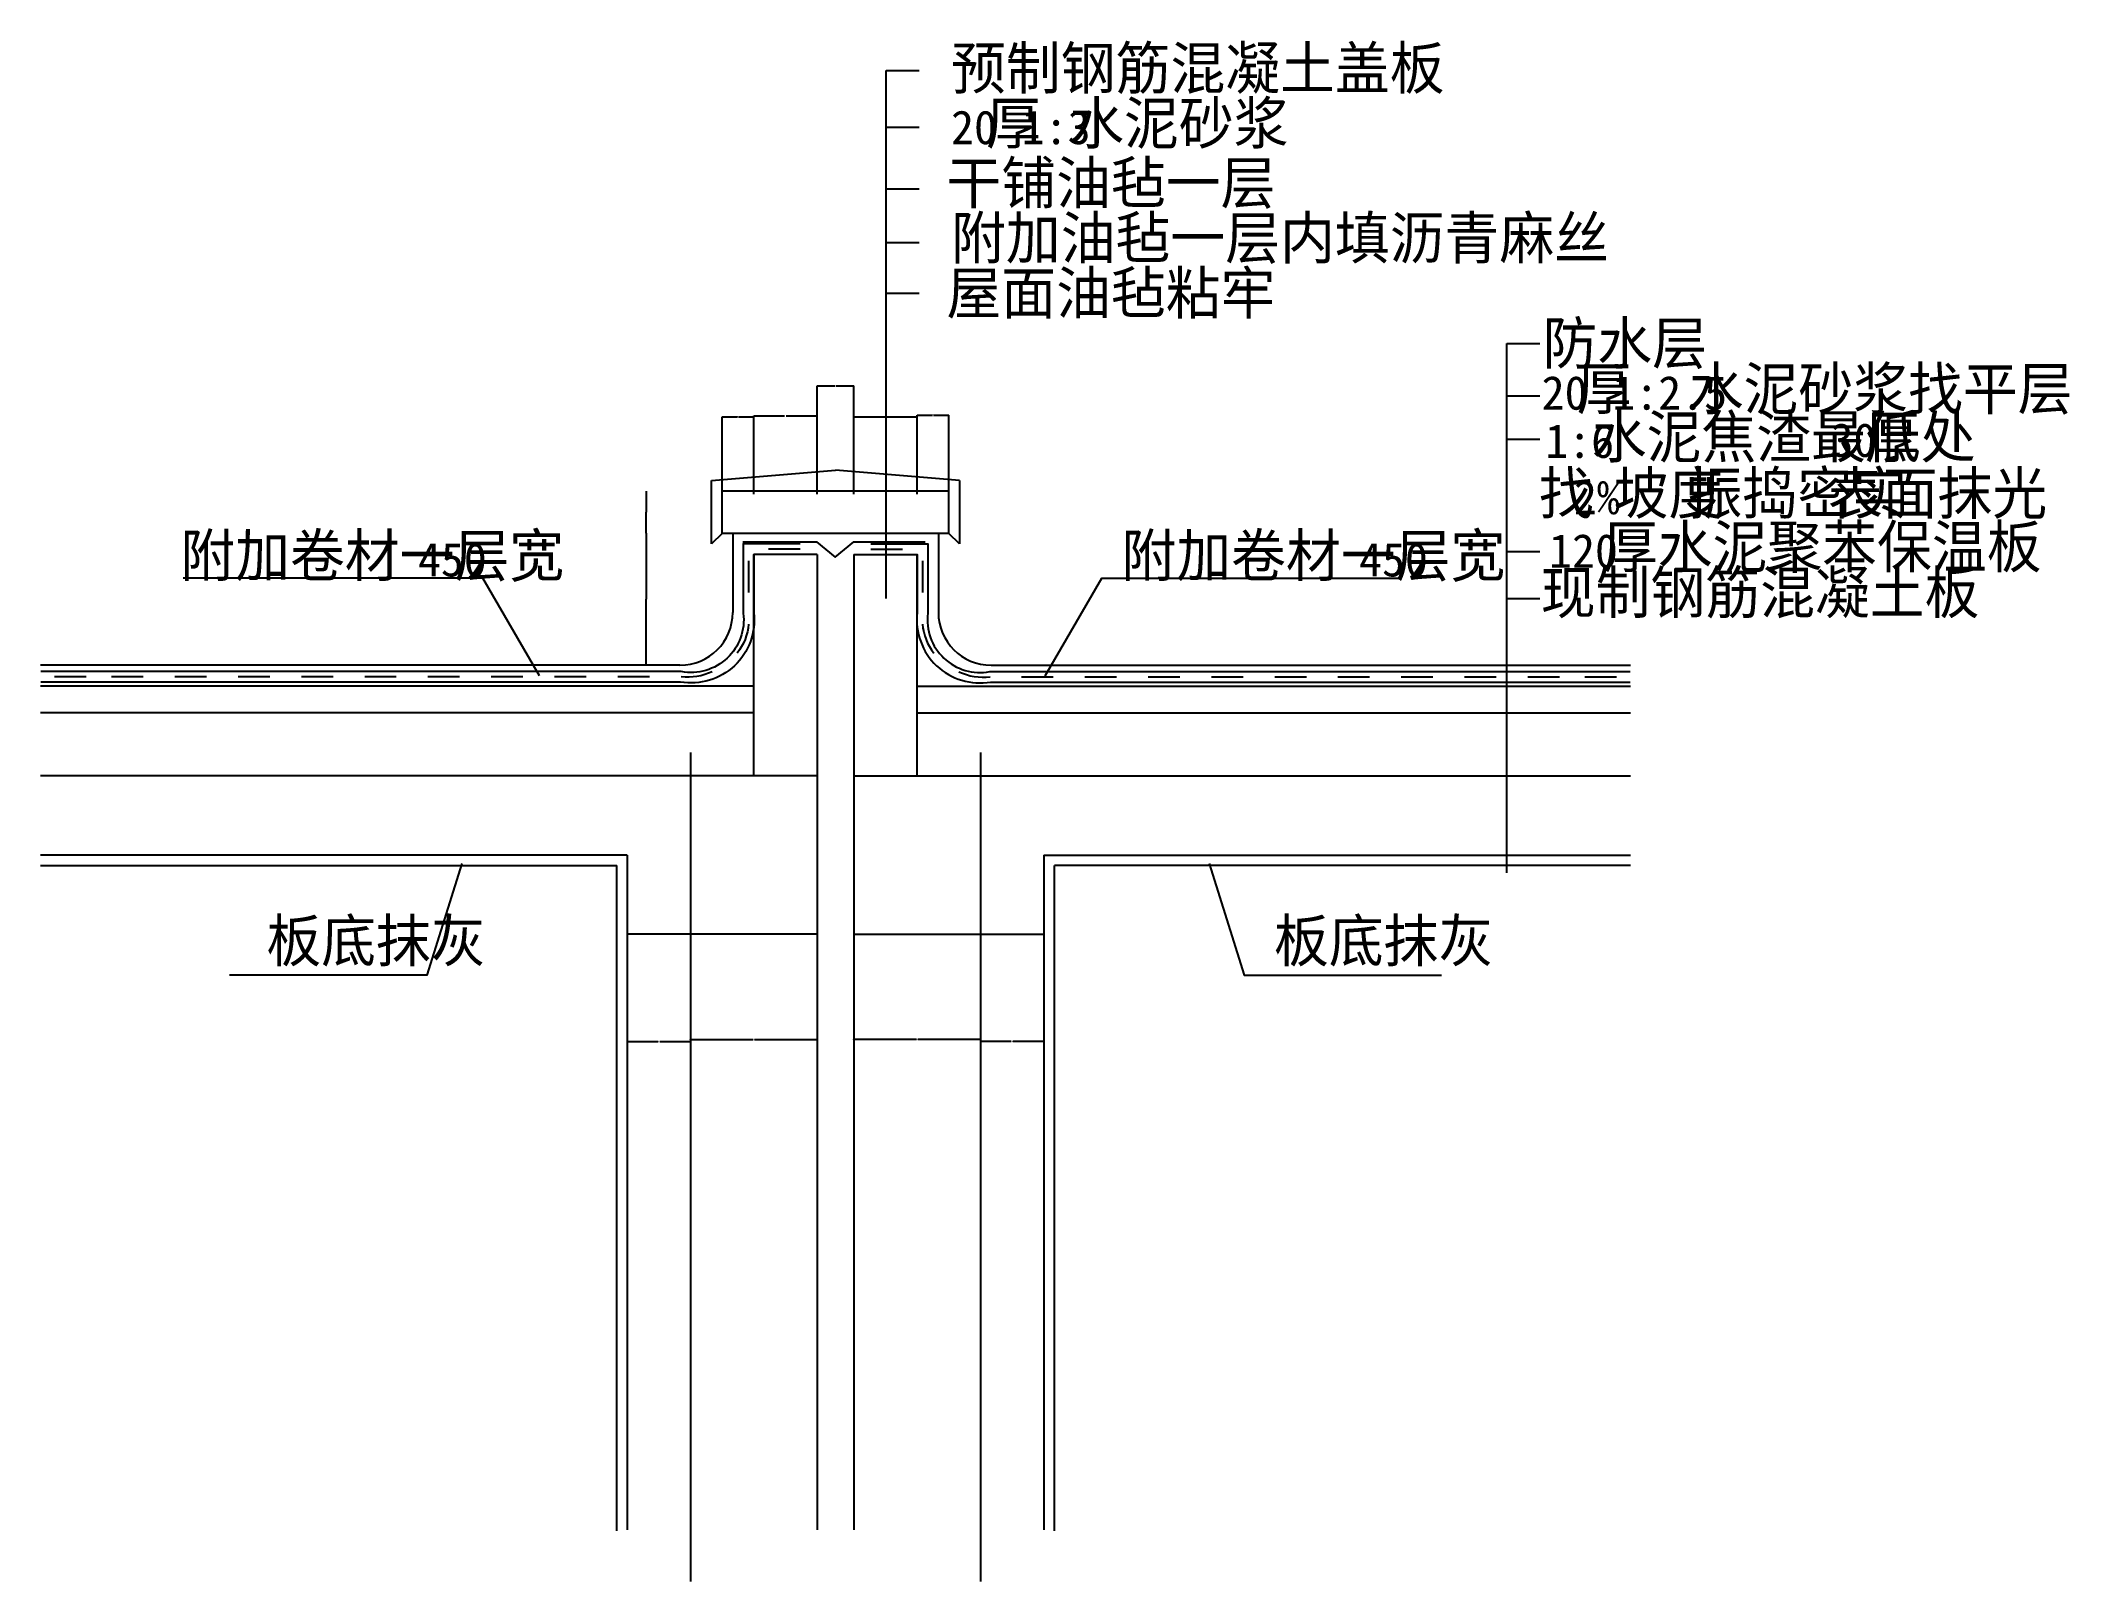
# Model space of a CAD drawing. Header units: metres. Extents: x -2 to 12349, y 0 to 13111.
# Drawn here: x 8501 to 12349, y 10189 to 13111 of the extents above; entities outside this region: 2.
import ezdxf

# ---------------------------------------------------------------- set-up
doc = ezdxf.new("R2010")
doc.units = ezdxf.units.M
for name, color, linetype in [('DOTE', 1, 'Continuous'), ('PUB_DIM', 3, 'Continuous'), ('PUB_HATCH', 7, 'Continuous'), ('PUB_TEXT', 7, 'Continuous'), ('S_SURFACE', 6, 'Continuous'), ('SURFACE', 6, 'Continuous'), ('WALL', 255, 'Continuous')]:
    doc.layers.add(name, color=color, linetype=linetype)
doc.dimstyles.get("Standard").update_dxf_attribs({"dimtxt": 2.5, "dimasz": 2.5, "dimexe": 1.25, "dimexo": 0.625, "dimtad": 1, "dimcen": 2.5, "dimazin": 3, "dimtfac": 1, "dimtmove": 0, "dimatfit": 3})

# ---------------------------------------------------------------- blocks, each defined once
blk = doc.blocks.new('*D1')
for p, q in [((9733.64, 11216.23), (9733.64, 11217.33)), ((9733.89, 11217.33), (9852.14, 11217.33)), ((9855.14, 11217.33), (9973.39, 11217.33)), ((9973.64, 11216.23), (9973.64, 11217.33))]:
    blk.add_line(p, q)
at = {"layer": 'Defpoints'}
for p in [(9733.64, 11217.33), (9733.64, 11216.23), (9973.64, 11216.23)]:
    blk.add_point(p, dxfattribs=at)
at = {"layer": 'PUB_DIM', "insert": (9853.64, 11217.33), "char_height": 1, "attachment_point": 5}
blk.add_mtext('240', dxfattribs=at)
blk = doc.blocks.new('*D2')
for p, q in [((9853.4, 12251.09), (9853.4, 12399.89)), ((9853.65, 12399.89), (9911.9, 12399.89)), ((9914.9, 12399.89), (9973.15, 12399.89)), ((9973.4, 12251.09), (9973.4, 12399.89))]:
    blk.add_line(p, q)
at = {"layer": 'Defpoints'}
for p in [(9853.4, 12399.89), (9853.4, 12251.09), (9973.4, 12251.09)]:
    blk.add_point(p, dxfattribs=at)
at = {"layer": 'PUB_DIM', "insert": (9913.4, 12399.89), "char_height": 1, "attachment_point": 5}
blk.add_mtext('120', dxfattribs=at)
blk = doc.blocks.new('*D3')
for p, q in [((9793.4, 12251.09), (9793.4, 12398.14)), ((9793.65, 12398.14), (9822.4, 12398.14)), ((9824.4, 12398.14), (9853.15, 12398.14)), ((9853.4, 12251.09), (9853.4, 12398.14))]:
    blk.add_line(p, q)
at = {"layer": 'Defpoints'}
for p in [(9793.4, 12398.14), (9793.4, 12251.09), (9853.4, 12251.09)]:
    blk.add_point(p, dxfattribs=at)
at = {"layer": 'PUB_DIM', "insert": (9823.4, 12398.14), "char_height": 1, "attachment_point": 5}
blk.add_mtext('60', dxfattribs=at)
blk = doc.blocks.new('*D4')
for p, q in [((9613.64, 11216.23), (9613.64, 11213.09)), ((9613.89, 11213.09), (9672.14, 11213.09)), ((9675.14, 11213.09), (9733.39, 11213.09)), ((9733.64, 11216.23), (9733.64, 11213.09))]:
    blk.add_line(p, q)
at = {"layer": 'Defpoints'}
for p in [(9613.64, 11216.23), (9613.64, 11213.09), (9733.64, 11216.23)]:
    blk.add_point(p, dxfattribs=at)
at = {"layer": 'PUB_DIM', "insert": (9673.64, 11213.09), "char_height": 1, "attachment_point": 5}
blk.add_mtext('120', dxfattribs=at)
blk = doc.blocks.new('*D6')
for p, q in [((9649.65, 12177.19), (9649.65, 12052.19)), ((9649.4, 12052.19), (9649.15, 12052.19)), ((9649.65, 11927.19), (9649.65, 12052.19)), ((9649.65, 12052.19), (9649.65, 12052.19)), ((9649.9, 12052.19), (9650.15, 12052.19))]:
    blk.add_line(p, q)
at = {"layer": 'Defpoints'}
for p in [(9649.65, 12177.19), (9649.65, 12052.19), (9649.65, 11927.19)]:
    blk.add_point(p, dxfattribs=at)
at = {"layer": 'PUB_DIM', "insert": (9649.65, 12053.315), "char_height": 1, "attachment_point": 5}
blk.add_mtext('0', dxfattribs=at)
blk = doc.blocks.new('*D7')
for p, q in [((9649.65, 12257.19), (9649.65, 12217.19)), ((9649.4, 12217.19), (9649.15, 12217.19)), ((9649.65, 12177.19), (9649.65, 12217.19)), ((9649.65, 12217.19), (9649.65, 12217.19)), ((9649.9, 12217.19), (9650.15, 12217.19))]:
    blk.add_line(p, q)
at = {"layer": 'Defpoints'}
for p in [(9649.65, 12257.19), (9649.65, 12217.19), (9649.65, 12177.19)]:
    blk.add_point(p, dxfattribs=at)
at = {"layer": 'PUB_DIM', "insert": (9649.65, 12218.315), "char_height": 1, "attachment_point": 5}
blk.add_mtext('0', dxfattribs=at)
blk = doc.blocks.new('*D8')
for p, q in [((10043.4, 12251.09), (10043.4, 12398.14)), ((10043.65, 12398.14), (10101.9, 12398.14)), ((10104.9, 12398.14), (10163.15, 12398.14)), ((10163.4, 12251.09), (10163.4, 12398.14))]:
    blk.add_line(p, q)
at = {"layer": 'Defpoints'}
for p in [(10043.4, 12398.14), (10043.4, 12251.09), (10163.4, 12251.09)]:
    blk.add_point(p, dxfattribs=at)
at = {"layer": 'PUB_DIM', "insert": (10103.4, 12398.14), "char_height": 1, "attachment_point": 5}
blk.add_mtext('120', dxfattribs=at)
blk = doc.blocks.new('*D9')
for p, q in [((9973.4, 12251.09), (9973.4, 12456.92)), ((9973.65, 12456.92), (10007.4, 12456.92)), ((10009.4, 12456.92), (10043.15, 12456.92)), ((10043.4, 12251.09), (10043.4, 12456.92))]:
    blk.add_line(p, q)
at = {"layer": 'Defpoints'}
for p in [(9973.4, 12456.92), (9973.4, 12251.09), (10043.4, 12251.09)]:
    blk.add_point(p, dxfattribs=at)
at = {"layer": 'PUB_DIM', "insert": (10008.4, 12456.92), "char_height": 1, "attachment_point": 5}
blk.add_mtext('70', dxfattribs=at)
blk = doc.blocks.new('*D10')
for p, q in [((10163.4, 12251.09), (10163.4, 12401.24)), ((10163.65, 12401.24), (10192.4, 12401.24)), ((10194.4, 12401.24), (10223.15, 12401.24)), ((10223.4, 12251.09), (10223.4, 12401.24))]:
    blk.add_line(p, q)
at = {"layer": 'Defpoints'}
for p in [(10163.4, 12401.24), (10163.4, 12251.09), (10223.4, 12251.09)]:
    blk.add_point(p, dxfattribs=at)
at = {"layer": 'PUB_DIM', "insert": (10193.4, 12401.24), "char_height": 1, "attachment_point": 5}
blk.add_mtext('60', dxfattribs=at)
blk = doc.blocks.new('*D11')
for p, q in [((10341.88, 11213.09), (10283.13, 11213.09)), ((10283.38, 11216.23), (10283.38, 11213.09)), ((10403.63, 11213.09), (10344.88, 11213.09)), ((10403.38, 11216.23), (10403.38, 11213.09))]:
    blk.add_line(p, q)
at = {"layer": 'Defpoints'}
for p in [(10283.38, 11216.23), (10403.38, 11216.23), (10403.38, 11213.09)]:
    blk.add_point(p, dxfattribs=at)
at = {"layer": 'PUB_DIM', "insert": (10343.38, 11213.09), "char_height": 1, "attachment_point": 5}
blk.add_mtext('120', dxfattribs=at)
blk = doc.blocks.new('*D12')
for p, q in [((10161.88, 11217.33), (10043.13, 11217.33)), ((10043.38, 11216.23), (10043.38, 11217.33)), ((10283.63, 11217.33), (10164.88, 11217.33)), ((10283.38, 11216.23), (10283.38, 11217.33))]:
    blk.add_line(p, q)
at = {"layer": 'Defpoints'}
for p in [(10043.38, 11216.23), (10283.38, 11217.33), (10283.38, 11216.23)]:
    blk.add_point(p, dxfattribs=at)
at = {"layer": 'PUB_DIM', "insert": (10163.38, 11217.33), "char_height": 1, "attachment_point": 5}
blk.add_mtext('240', dxfattribs=at)
blk = doc.blocks.new('*D5')
for p, q in [((-0.25, 12108.43), (-0.5, 12108.43)), ((0, 0), (0, 12108.43)), ((0, 0), (0, 12108.43)), ((0, 12108.43), (0, 12108.43)), ((0.25, 12108.43), (0.5, 12108.43))]:
    blk.add_line(p, q)
at = {"layer": 'Defpoints'}
for p in [(0, 12108.43), (0, 0), (0, 0)]:
    blk.add_point(p, dxfattribs=at)
at = {"layer": 'PUB_DIM', "insert": (0, 12109.555), "char_height": 1, "attachment_point": 5}
blk.add_mtext('R=100', dxfattribs=at)
blk = doc.blocks.new('*D13')
for p, q in [((-0.25, 12108.43), (-0.5, 12108.43)), ((0, 0), (0, 12108.43)), ((0, 0), (0, 12108.43)), ((0, 12108.43), (0, 12108.43)), ((0.25, 12108.43), (0.5, 12108.43))]:
    blk.add_line(p, q)
at = {"layer": 'Defpoints'}
for p in [(0, 12108.43), (0, 0), (0, 0)]:
    blk.add_point(p, dxfattribs=at)
at = {"layer": 'PUB_DIM', "insert": (0, 12109.555), "char_height": 1, "attachment_point": 5}
blk.add_mtext('R=100', dxfattribs=at)

msp = doc.modelspace()

# ---------------------------------------------------------------- linework, layer by layer
at = {"layer": 'DOTE'}
for p, q in [((9733.51, 11761.54), (9733.51, 10189.41)), ((10283.51, 11761.54), (10283.51, 10189.41))]:
    msp.add_line(p, q, dxfattribs=at)
at = {"layer": 'PUB_DIM'}
for p, q in [((10104.67, 12053.42), (10104.67, 13054.76)), ((10104.67, 13054.76), (10167.05, 13054.76)), ((10104.67, 12946.98), (10167.05, 12946.98)), ((10104.67, 12830.47), (10167.05, 12830.47)), ((10104.67, 12728.52), (10167.05, 12728.52)), ((10104.67, 12632.39), (10167.05, 12632.39)), ((11281.66, 11533.04), (11281.66, 12536.96)), ((11281.66, 12536.96), (11344.04, 12536.96)), ((11281.66, 12437.99), (11344.04, 12437.99)), ((11281.66, 12355.4), (11344.04, 12355.4)), ((11281.66, 12142.21), (11344.04, 12142.21)), ((11281.66, 12053.27), (11344.04, 12053.27))]:
    msp.add_line(p, q, dxfattribs=at)
for points in [[(9447.11, 11906.85), (9339.49, 12091.62), (8771.54, 12091.62)], [(10406.03, 11906.85), (10513.65, 12091.62), (11081.59, 12091.62)], [(9299.58, 11550.95), (9233.19, 11339.22), (8859.28, 11339.22)], [(10717.44, 11550.95), (10783.83, 11339.22), (11157.74, 11339.22)]]:
    msp.add_lwpolyline(points, dxfattribs=at)
at = {"layer": 'PUB_HATCH'}
for p, q in [((9813.51, 12176.85), (9813.51, 12026.85)), ((10203.51, 12176.85), (10203.51, 12026.85)), ((9973.51, 12136.85), (9853.51, 12136.85)), ((10043.51, 12136.85), (10163.51, 12136.85)), ((9713.51, 11926.85), (8500.79, 11926.85)), ((10303.51, 11926.85), (11516.23, 11926.85)), ((9853.51, 11886.85), (8500.79, 11886.85)), ((10163.51, 11886.85), (11516.23, 11886.85)), ((9853.51, 11836.85), (8500.79, 11836.85)), ((10163.51, 11836.85), (11516.23, 11836.85))]:
    msp.add_line(p, q, dxfattribs=at)
msp.add_lwpolyline([(9832.97, 12160.7), (9972.59, 12160.7), (10008.05, 12132.04), (10043.51, 12160.7), (10178.7, 12160.7)], dxfattribs=at)
for centre, start, end in [((9713.51, 12026.85), 270, 360), ((10303.51, 12026.85), 180, 270)]:
    msp.add_arc(centre, 100, start, end, dxfattribs=at)
at = {"layer": 'S_SURFACE'}
for p, q in [((9773.51, 12276.85), (10008.51, 12296.85)), ((9773.51, 12156.85), (9773.51, 12276.85)), ((10243.51, 12276.85), (10008.51, 12296.85)), ((10243.51, 12276.85), (10243.51, 12156.85)), ((9793.51, 12176.85), (9773.51, 12156.85)), ((10243.51, 12156.85), (10223.51, 12176.85)), ((8500.79, 11546.85), (9593.51, 11546.85)), ((9593.51, 10285.64), (9593.51, 11546.85)), ((10423.51, 10285.64), (10423.51, 11546.85)), ((11516.23, 11546.85), (10423.51, 11546.85))]:
    msp.add_line(p, q, dxfattribs=at)
at = {"layer": 'SURFACE'}
for points in [[(9941.37, 12156.85), (9833.51, 12156.85), (9833.51, 12025.35, -0.51), (9716.02, 11914.85), (8501.57, 11914.85)], [(9941.37, 12136.85), (9853.51, 12136.85), (9853.51, 12026.52, -0.5), (9714.25, 11894.85), (8501.57, 11894.85)], [(9843.51, 12124.71), (9843.51, 12064.71, -0.51)], [(10075.65, 12156.85), (10183.51, 12156.85), (10183.51, 12025.35, 0.51), (10301, 11914.85), (11515.45, 11914.85)], [(10075.65, 12136.85), (10163.51, 12136.85), (10163.51, 12026.52, 0.5), (10302.77, 11894.85), (11515.45, 11894.85)], [(10173.51, 12124.71), (10173.51, 12064.71, 0.51)], [(9843.74, 12004.75, -0.14), (9822.25, 11949.58)], [(10173.28, 12004.75, 0.14), (10194.77, 11949.58)], [(9774.56, 11914.5, -0.14), (9715.5, 11904.71)], [(10242.46, 11914.5, 0.14), (10301.52, 11904.71)]]:
    msp.add_lwpolyline(points, format="xyb", dxfattribs=at)
for points in [[(9941.37, 12146.85), (9881.37, 12146.85)], [(10075.65, 12146.85), (10135.65, 12146.85)], [(8587.41, 11904.85), (8527.41, 11904.85)], [(8695.52, 11904.85), (8635.52, 11904.85)], [(8815.52, 11904.85), (8755.52, 11904.85)], [(8935.52, 11904.85), (8875.52, 11904.85)], [(9055.52, 11904.85), (8995.52, 11904.85)], [(9175.52, 11904.85), (9115.52, 11904.85)], [(9295.52, 11904.85), (9235.52, 11904.85)], [(9415.52, 11904.85), (9355.52, 11904.85)], [(9535.52, 11904.85), (9475.52, 11904.85)], [(9655.52, 11904.85), (9595.52, 11904.85)], [(10361.5, 11904.85), (10421.5, 11904.85)], [(10481.5, 11904.85), (10541.5, 11904.85)], [(10601.5, 11904.85), (10661.5, 11904.85)], [(10721.5, 11904.85), (10781.5, 11904.85)], [(10841.5, 11904.85), (10901.5, 11904.85)], [(10961.5, 11904.85), (11021.5, 11904.85)], [(11081.5, 11904.85), (11141.5, 11904.85)], [(11201.5, 11904.85), (11261.5, 11904.85)], [(11321.5, 11904.85), (11381.5, 11904.85)], [(11429.61, 11904.85), (11489.61, 11904.85)]]:
    msp.add_lwpolyline(points, dxfattribs=at)
at = {"layer": 'WALL'}
for p, q in [((10223.51, 12256.85), (9793.51, 12256.85)), ((9793.51, 12176.85), (9793.51, 12256.85)), ((10223.51, 12176.85), (10223.51, 12256.85)), ((10223.51, 12176.85), (9793.51, 12176.85)), ((9853.51, 11716.85), (9853.51, 12136.85)), ((9973.51, 12136.85), (9973.51, 11716.85)), ((10043.51, 12136.85), (10043.51, 11716.85)), ((10163.51, 11716.85), (10163.51, 12136.85)), ((9973.51, 11716.85), (8500.79, 11716.85)), ((9973.51, 11716.85), (9973.51, 11416.85)), ((10043.51, 11716.85), (11516.23, 11716.85)), ((10043.51, 11716.85), (10043.51, 11416.85)), ((9613.51, 11566.85), (8500.79, 11566.85)), ((9613.51, 11566.85), (9613.51, 11416.85)), ((10403.51, 11566.85), (11516.23, 11566.85)), ((10403.51, 11566.85), (10403.51, 11416.85)), ((9973.51, 11416.85), (9613.51, 11416.85)), ((9613.51, 11416.85), (9613.51, 10287.15)), ((9973.51, 11416.85), (9973.51, 10287.15)), ((10043.51, 11416.85), (10043.51, 10287.15)), ((10043.51, 11416.85), (10403.51, 11416.85)), ((10403.51, 11416.85), (10403.51, 10287.15))]:
    msp.add_line(p, q, dxfattribs=at)

# ---------------------------------------------------------------- texts
at = {"layer": 'PUB_TEXT'}
for s, height, p in [('预制钢筋混凝土盖板', 80, (10227.6, 13019.26)), ('水泥砂浆', 80, (10451.61, 12914.92)), ('20', 64, (10227.6, 12914.92)), ('厚', 80, (10293.95, 12914.92)), ('1:3', 64, (10361.62, 12914.92)), ('干铺油毡一层', 80, (10218.9, 12801.73)), ('附加油毡一层内填沥青麻丝', 80, (10227.6, 12697.35)), ('屋面油毡粘牢', 80, (10218.9, 12592.9)), ('防水层', 80, (11349.29, 12497.79)), ('20', 64, (11347.79, 12411.43)), ('厚', 80, (11414.14, 12411.43)), ('1:2.5', 64, (11481.81, 12411.43)), ('水泥砂浆找平层', 80, (11626.66, 12411.43)), ('水泥焦渣最低处', 80, (11442.74, 12320.01)), ('厚', 80, (11960.76, 12320.01)), ('1:6', 64, (11354.58, 12320.01)), ('30', 64, (11895.55, 12321.81)), ('找', 80, (11342.37, 12213.27)), ('2%', 64, (11409.03, 12213.27)), ('坡度', 80, (11484.21, 12213.27)), ('振捣密实', 80, (11624.72, 12213.27)), ('表面抹光', 80, (11890.71, 12213.27)), ('厚水泥聚苯保温板', 80, (11463.87, 12111.69)), ('附加卷材一层宽', 80, (8765.82, 12095.12)), ('附加卷材一层宽', 80, (10550.75, 12095.12)), ('120', 64, (11361.83, 12111.69)), ('450', 64, (9216.48, 12095.12)), ('450', 64, (11001.42, 12095.12)), ('现制钢筋混凝土板', 80, (11346.02, 12024.77)), ('板底抹灰', 80, (8929.03, 11364.49)), ('板底抹灰', 80, (10840.05, 11364.49))]:
    msp.add_text(s, height=height, dxfattribs=at).set_placement(p)

# ---------------------------------------------------------------- dimensions: what is measured, and where the dimension line sits
at = {"layer": 'PUB_DIM'}
for base, p1, p2, picture, middle in [((9973.4, 12456.92), (9973.4, 12251.09), (10043.4, 12251.09), '*D9', (10008.4, 12456.92)), ((9793.4, 12398.14), (9793.4, 12251.09), (9853.4, 12251.09), '*D3', (9823.4, 12398.14)), ((9853.4, 12399.89), (9853.4, 12251.09), (9973.4, 12251.09), '*D2', (9913.4, 12399.89)), ((10043.4, 12398.14), (10043.4, 12251.09), (10163.4, 12251.09), '*D8', (10103.4, 12398.14)), ((10163.4, 12401.24), (10163.4, 12251.09), (10223.4, 12251.09), '*D10', (10193.4, 12401.24)), ((9649.65, 12217.19), (9649.65, 12177.19), (9649.65, 12257.19), '*D7', (9649.65, 12218.315)), ((9649.65, 12052.19), (9649.65, 11927.19), (9649.65, 12177.19), '*D6', (9649.65, 12053.315)), ((9613.64, 11213.09), (9613.64, 11216.23), (9733.64, 11216.23), '*D4', (9673.64, 11213.09)), ((9733.64, 11217.33), (9733.64, 11216.23), (9973.64, 11216.23), '*D1', (9853.64, 11217.33)), ((10283.38, 11217.33), (10283.38, 11216.23), (10043.38, 11216.23), '*D12', (10163.38, 11217.33)), ((10403.38, 11213.09), (10403.38, 11216.23), (10283.38, 11216.23), '*D11', (10343.38, 11213.09))]:
    dim = msp.add_linear_dim(base=base, p1=p1, p2=p2, dimstyle='Standard', dxfattribs=at)
    dim.commit()
    dim.dimension.update_dxf_attribs({"geometry": picture, "text_midpoint": middle})
for picture in ['*D5', '*D13']:
    dim = msp.add_linear_dim(base=(0, 12108.43), p1=(0, 0), p2=(0, 0), text='R=100', dimstyle='Standard', dxfattribs=at)
    dim.commit()
    dim.dimension.update_dxf_attribs({"geometry": picture, "text_midpoint": (0, 12109.555)})

doc.saveas('drawing.dxf')
